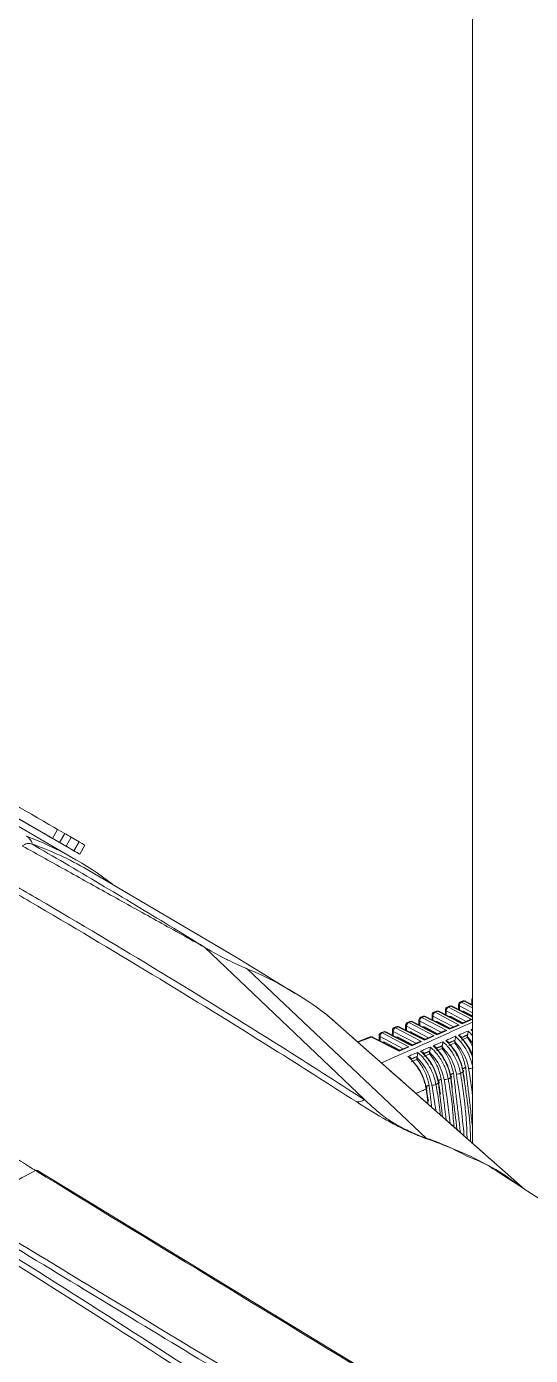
# Model space of a CAD drawing. Extents: x 2 to 136, y 1 to 99.
# Drawn here: x 102.027 to 103.784, y 13.861 to 18.489 of the extents above; entities that cross this region are included whole.
import ezdxf

# ---------------------------------------------------------------- set-up
doc = ezdxf.new("R2010")
doc.units = 0
doc.header["$MEASUREMENT"] = 0
doc.linetypes.add('SLD-Solid', pattern=[0])
doc.layers.add('OBJECT', color=7, linetype='CONTINUOUS')

msp = doc.modelspace()

# ---------------------------------------------------------------- linework, layer by layer
at = {"layer": 'OBJECT', "linetype": 'SLD-Solid', "lineweight": 15}
for p, q in [((103.5823, 20.4361), (103.5823, 14.5993)), ((102.1997, 15.5871), (101.5408, 15.9675)), ((101.5657, 15.9801), (102.167, 15.633)), ((102.1358, 15.6926), (102.1178, 15.6614)), ((102.1358, 15.6926), (102.1608, 15.6781)), ((102.1178, 15.6614), (102.1428, 15.6469)), ((102.1608, 15.6781), (102.1428, 15.6469)), ((102.1653, 15.634), (102.1833, 15.6651)), ((102.1833, 15.6651), (102.2108, 15.6492)), ((102.1928, 15.6181), (102.2108, 15.6492)), ((102.1653, 15.634), (102.1928, 15.6181)), ((102.2127, 15.6066), (102.2307, 15.6378)), ((102.6485, 15.2819), (103.2057, 14.7515)), ((102.798, 15.2063), (103.4209, 14.6174)), ((103.5487, 15.0954), (103.5398, 15.0919)), ((103.5528, 15.0949), (103.5439, 15.0914)), ((103.5439, 15.0914), (103.5823, 15.0713)), ((103.5823, 15.0799), (103.5528, 15.0949)), ((103.5823, 15.082), (103.5568, 15.095)), ((103.5795, 15.1005), (103.5795, 15.0834)), ((103.073, 15.0475), (103.6566, 14.5339)), ((103.4102, 15.0417), (103.4014, 15.0383)), ((103.4143, 15.0411), (103.4055, 15.0377)), ((103.5019, 14.9966), (103.4143, 15.0411)), ((103.5017, 14.9989), (103.4183, 15.0413)), ((103.4411, 15.0468), (103.4411, 15.0297)), ((103.5159, 15.0051), (103.444, 15.0428)), ((103.444, 15.0428), (103.444, 15.0282)), ((103.4563, 15.0596), (103.4475, 15.0562)), ((103.4604, 15.0591), (103.4516, 15.0556)), ((103.4516, 15.0556), (103.5359, 15.0114)), ((103.5457, 15.0157), (103.4604, 15.0591)), ((103.5455, 15.018), (103.4645, 15.0592)), ((103.4873, 15.0647), (103.4873, 15.0476)), ((103.5597, 15.0242), (103.4901, 15.0607)), ((103.4901, 15.0607), (103.4901, 15.0461)), ((103.5025, 15.0775), (103.4937, 15.074)), ((103.5066, 15.077), (103.4978, 15.0735)), ((103.4978, 15.0735), (103.5797, 15.0305)), ((103.5029, 15.041), (103.5013, 15.0404)), ((103.5823, 15.0385), (103.5066, 15.077)), ((103.5823, 15.0407), (103.5106, 15.0771)), ((103.5334, 15.0826), (103.5334, 15.0655)), ((103.5823, 15.0544), (103.5363, 15.0786)), ((103.5363, 15.0786), (103.5363, 15.0641)), ((103.549, 15.0589), (103.5475, 15.0584)), ((103.5531, 15.0584), (103.5498, 15.0572)), ((103.5823, 15.0431), (103.5531, 15.0584)), ((103.3178, 15.0059), (103.3091, 15.0025)), ((103.3219, 15.0053), (103.3132, 15.002)), ((103.3132, 15.002), (103.4043, 14.9542)), ((103.4142, 14.9584), (103.3219, 15.0053)), ((103.414, 14.9607), (103.3259, 15.0054)), ((103.3489, 15.0111), (103.3489, 14.9938)), ((103.4282, 14.9669), (103.3517, 15.007)), ((103.3517, 15.007), (103.3517, 14.9923)), ((103.364, 15.0238), (103.3553, 15.0204)), ((103.3681, 15.0232), (103.3594, 15.0199)), ((103.3594, 15.0199), (103.4482, 14.9733)), ((103.458, 14.9775), (103.3681, 15.0232)), ((103.4579, 14.9798), (103.3721, 15.0234)), ((103.395, 15.0289), (103.395, 15.0117)), ((103.4721, 14.986), (103.3979, 15.0249)), ((103.3979, 15.0249), (103.3979, 15.0103)), ((103.4055, 15.0377), (103.492, 14.9923)), ((103.4106, 15.0053), (103.409, 15.0046)), ((103.4147, 15.0047), (103.4113, 15.0034)), ((103.4603, 14.9808), (103.4147, 15.0047)), ((103.4567, 15.0232), (103.4551, 15.0225)), ((103.4608, 15.0226), (103.4575, 15.0213)), ((103.5041, 14.9999), (103.4608, 15.0226)), ((103.5271, 15.0099), (103.5017, 14.9989)), ((103.5359, 15.0114), (103.5019, 14.9966)), ((103.507, 15.0405), (103.5037, 15.0392)), ((103.5479, 15.019), (103.507, 15.0405)), ((103.571, 15.029), (103.5455, 15.018)), ((103.5797, 15.0305), (103.5457, 15.0157)), ((103.2254, 14.97), (103.181, 14.9528)), ((103.1826, 14.9513), (103.2295, 14.9695)), ((103.3265, 14.9203), (103.2295, 14.9695)), ((103.3263, 14.9225), (103.2336, 14.9696)), ((103.2566, 14.9753), (103.2566, 14.9579)), ((103.3405, 14.9287), (103.2595, 14.9712)), ((103.2595, 14.9712), (103.2595, 14.9565)), ((103.2716, 14.9879), (103.263, 14.9846)), ((103.2757, 14.9874), (103.2671, 14.9841)), ((103.2671, 14.9841), (103.3605, 14.9351)), ((103.2722, 14.9516), (103.2704, 14.9509)), ((103.2763, 14.9511), (103.2728, 14.9497)), ((103.3703, 14.9394), (103.2757, 14.9874)), ((103.3287, 14.9236), (103.2763, 14.9511)), ((103.3702, 14.9416), (103.2798, 14.9875)), ((103.3027, 14.9932), (103.3027, 14.9759)), ((103.3844, 14.9478), (103.3056, 14.9891)), ((103.3056, 14.9891), (103.3056, 14.9744)), ((103.3183, 14.9695), (103.3166, 14.9688)), ((103.3224, 14.969), (103.319, 14.9676)), ((103.3726, 14.9426), (103.3224, 14.969)), ((103.3645, 14.9874), (103.3628, 14.9867)), ((103.3686, 14.9869), (103.3651, 14.9855)), ((103.4164, 14.9617), (103.3686, 14.9869)), ((103.3956, 14.9527), (103.3702, 14.9416)), ((103.4043, 14.9542), (103.3703, 14.9394)), ((103.4394, 14.9718), (103.414, 14.9607)), ((103.4482, 14.9733), (103.4142, 14.9584)), ((103.4833, 14.9909), (103.4579, 14.9798)), ((103.492, 14.9923), (103.458, 14.9775)), ((103.5199, 14.9488), (103.4999, 14.9401)), ((103.5199, 14.9539), (103.5199, 14.9488)), ((103.5637, 14.9679), (103.5437, 14.9592)), ((103.5637, 14.9724), (103.5637, 14.9679)), ((103.3518, 14.9336), (103.3263, 14.9225)), ((103.3605, 14.9351), (103.3265, 14.9203)), ((103.4322, 14.9106), (103.4122, 14.9019)), ((103.4322, 14.9168), (103.4322, 14.9106)), ((103.476, 14.9297), (103.4561, 14.921)), ((103.476, 14.9354), (103.476, 14.9297)), ((103.3884, 14.8915), (103.3684, 14.8828)), ((103.3884, 14.8981), (103.3884, 14.8915)), ((103.7659, 14.4379), (103.6566, 14.5339)), ((103.6566, 14.5339), (103.6586, 14.5322))]:
    msp.add_line(p, q, dxfattribs=at)
at = {"layer": 'OBJECT', "linetype": 'SLD-Solid', "lineweight": 15, "flags": 128}
for points in [[(101.9111, 15.7808), (101.9399, 15.7641), (101.9715, 15.7459), (102.001, 15.7288), (102.0239, 15.7156), (102.0368, 15.7082), (102.0376, 15.7077), (102.0263, 15.7142), (102.0046, 15.7268)], [(102.1178, 15.6614), (102.104, 15.6694), (102.0872, 15.6791), (102.0682, 15.69), (102.0478, 15.7018), (102.0266, 15.7141), (102.0055, 15.7262), (101.9854, 15.7379), (101.967, 15.7485)], [(101.985, 15.7797), (102.0034, 15.769), (102.0235, 15.7574), (102.0446, 15.7452), (102.0658, 15.733), (102.0862, 15.7212), (102.1052, 15.7103), (102.122, 15.7006), (102.1358, 15.6926)], [(102.1653, 15.634), (102.159, 15.6376), (102.1527, 15.6412), (102.1471, 15.6445), (102.1426, 15.6471), (102.1398, 15.6487), (102.1389, 15.6492), (102.1399, 15.6486), (102.1428, 15.6469)], [(102.1833, 15.6651), (102.177, 15.6688), (102.1707, 15.6724), (102.1651, 15.6757), (102.1608, 15.6781)], [(102.2108, 15.6492), (102.2213, 15.6432), (102.228, 15.6393), (102.2307, 15.6378), (102.2307, 15.6378)], [(102.167, 15.633), (102.183, 15.6237), (102.196, 15.6162), (102.2055, 15.6107), (102.2112, 15.6075), (102.2127, 15.6066), (102.21, 15.6081), (102.2033, 15.612), (102.1928, 15.6181)], [(102.9642, 15.1208), (102.7612, 15.2454), (102.2384, 15.5527)], [(103.463, 14.8144), (103.4641, 14.8139), (103.465, 14.8133), (103.4655, 14.8126), (103.4657, 14.8118), (103.4656, 14.8109), (103.4651, 14.81), (103.4642, 14.8092), (103.4631, 14.8084)], [(103.5057, 14.8339), (103.5068, 14.8334), (103.5077, 14.8328), (103.5082, 14.832), (103.5084, 14.8312), (103.5083, 14.8304), (103.5078, 14.8295), (103.507, 14.8286), (103.5058, 14.8278)], [(103.5484, 14.8534), (103.5495, 14.8529), (103.5504, 14.8522), (103.5509, 14.8515), (103.5511, 14.8507), (103.551, 14.8498), (103.5505, 14.8489), (103.5497, 14.848), (103.5485, 14.8472)], [(103.4202, 14.795), (103.4214, 14.7945), (103.4223, 14.7939), (103.4228, 14.7932), (103.423, 14.7924), (103.4228, 14.7915), (103.4223, 14.7906), (103.4215, 14.7898), (103.4204, 14.7889)], [(105.0605, 12.6794), (103.729, 13.4911), (102.066, 14.5049)]]:
    msp.add_lwpolyline(points, dxfattribs=at)
at = {"layer": 'OBJECT', "linetype": 'SLD-Solid', "lineweight": 15}
for centre, radius, start, end in [((101.6121, 14.5692), 1.1753, 52.5379, 69.3046), ((102.0028, 15.628), 0.0476, 21.2675, 58.7865), ((101.6498, 14.5323), 1.1785, 60.0267, 70.4603), ((102.3569, 14.1251), 1.1677, 52.1797, 67.8095), ((103.5434, 15.0826), 0.01, 111.1945, 180), ((103.5505, 15.0788), 0.0143, 117.721, 180.924), ((103.5413, 15.0875), 0.00472, 56.7708, 108.8007), ((103.5523, 15.0861), 0.01, 63.0658, 111.1945), ((103.5502, 15.0909), 0.00472, 56.7752, 108.8003), ((103.5549, 15.0908), 0.00462, 65.655, 117.5071), ((103.5895, 15.1005), 0.01, 136.2864, 180), ((103.5845, 15.101), 0.00496, 185.3463, 245.3065), ((379.9096, 328.6859), 418.3386, 228.567194, 228.673222), ((103.4138, 15.0323), 0.01, 63.0658, 111.1945), ((103.4117, 15.0372), 0.00472, 56.7674, 108.8054), ((103.4164, 15.0371), 0.00462, 65.6357, 117.5196), ((103.4511, 15.0468), 0.01, 111.1945, 180), ((103.4461, 15.0473), 0.00496, 185.3491, 245.2981), ((103.4583, 15.043), 0.0143, 117.7227, 180.9223), ((103.449, 15.0517), 0.00472, 56.7708, 108.8007), ((103.4599, 15.0502), 0.01, 63.0658, 111.1945), ((103.4578, 15.0551), 0.00472, 56.7752, 108.8003), ((103.4626, 15.055), 0.00462, 65.6531, 117.5089), ((103.4973, 15.0647), 0.01, 111.1945, 180), ((103.4922, 15.0652), 0.00496, 185.3412, 245.306), ((103.5044, 15.0609), 0.0143, 117.7221, 180.9229), ((103.4952, 15.0696), 0.00472, 56.7708, 108.8007), ((103.5061, 15.0682), 0.01, 63.0658, 111.1945), ((103.504, 15.073), 0.00472, 56.7708, 108.8007), ((103.5087, 15.0729), 0.00462, 65.6491, 117.5148), ((103.5383, 15.0831), 0.00496, 185.3412, 245.306), ((103.3127, 14.9932), 0.01, 111.1945, 180), ((103.3199, 14.9893), 0.0143, 117.7221, 180.9229), ((103.3106, 14.998), 0.00472, 56.7708, 108.8007), ((103.3214, 14.9965), 0.01, 63.0658, 111.1945), ((103.3193, 15.0014), 0.00472, 56.7708, 108.8007), ((103.324, 15.0012), 0.00462, 65.6357, 117.5196), ((103.3589, 15.0111), 0.01, 111.1945, 180), ((103.3538, 15.0115), 0.00496, 185.3412, 245.306), ((103.366, 15.0072), 0.0143, 117.721, 180.924), ((103.3568, 15.0159), 0.00472, 56.7708, 108.8007), ((103.3676, 15.0144), 0.01, 63.0658, 111.1945), ((103.3655, 15.0193), 0.00472, 56.7752, 108.8003), ((103.3702, 15.0191), 0.00462, 65.6365, 117.5188), ((103.405, 15.0289), 0.01, 111.1945, 180), ((103.3999, 15.0294), 0.00496, 185.3364, 245.3108), ((103.4121, 15.0251), 0.0143, 117.7207, 180.9243), ((103.4029, 15.0338), 0.00472, 56.7752, 108.8003), ((103.2291, 14.9607), 0.01, 63.0658, 111.1945), ((103.227, 14.9656), 0.00472, 56.7765, 108.7884), ((103.2317, 14.9654), 0.00462, 65.6425, 117.5195), ((103.2666, 14.9753), 0.01, 111.1945, 180), ((103.2615, 14.9757), 0.00496, 185.3463, 245.3065), ((103.2737, 14.9715), 0.0143, 117.7207, 180.9243), ((103.2645, 14.9801), 0.00472, 56.7778, 108.7977), ((103.2752, 14.9786), 0.01, 63.0658, 111.1945), ((103.2731, 14.9835), 0.00472, 56.785, 108.7905), ((103.2779, 14.9833), 0.00462, 65.6487, 117.5084), ((103.3077, 14.9936), 0.00496, 185.3446, 245.3026), ((103.5845, 14.9948), 0.00496, 185.3463, 245.3065), ((103.573, 14.8792), 0.0191, 255.7099, 299.2347), ((103.4875, 14.8404), 0.0192, 256.102, 300.274), ((103.5303, 14.8598), 0.0191, 255.8724, 300.2629), ((103.4448, 14.8211), 0.0193, 256.3291, 300.2841), ((103.4482, 14.6489), 0.0417, 229.0105, 237.0625), ((103.5238, 11.6861), 3.1763, 117.4627, 122.5319), ((102.0629, 14.4985), 0.00712, 64.8136, 123.0466), ((102.0629, 14.4985), 0.00714, 64.1856, 122.8488), ((86.5622, -12.213), 31.7217, 51.58312, 57.31953)]:
    msp.add_arc(centre, radius, start, end, dxfattribs=at)
for centre, major_axis, ratio, start_param, end_param in [((103.5074, 15.0321), (-0.00492, 0.00878), 0.569277, 5.564272, 6.202582), ((103.5535, 15.05), (-0.00492, 0.00878), 0.569277, 5.564272, 6.202582), ((103.4151, 14.9963), (-0.00492, 0.00878), 0.569277, 5.564272, 6.202582), ((103.4612, 15.0142), (-0.00492, 0.00878), 0.569277, 5.564272, 6.202582), ((103.5014, 14.9878), (0.0003, 0.011), 0.034338, 5.635442, 6.267004), ((103.5354, 15.0026), (0.014, -0.0005), 0.628267, 1.558596, 2.22252), ((103.5452, 15.0069), (0.0003, 0.011), 0.034338, 5.635442, 6.267004), ((103.5792, 15.0217), (0.014, -0.0005), 0.628267, 1.558596, 2.22252), ((103.2767, 14.9426), (-0.00492, 0.00878), 0.569277, 5.564272, 6.202582), ((103.3228, 14.9605), (-0.00492, 0.00878), 0.569277, 5.564272, 6.202582), ((103.369, 14.9784), (-0.00492, 0.00878), 0.569277, 5.564272, 6.202582), ((103.4038, 14.9454), (0.014, -0.0005), 0.628267, 1.558596, 2.22252), ((103.4137, 14.9496), (0.0003, 0.011), 0.034338, 5.635442, 6.267004), ((103.4477, 14.9645), (0.014, -0.0005), 0.628267, 1.558596, 2.22252), ((103.4575, 14.9687), (0.0003, 0.011), 0.034338, 5.635442, 6.267004), ((103.4915, 14.9835), (0.014, -0.0005), 0.628267, 1.558596, 2.22252), ((103.326, 14.9115), (0.0003, 0.011), 0.034338, 5.635442, 6.267004), ((103.36, 14.9263), (0.014, -0.0005), 0.628267, 1.558596, 2.22252), ((103.3699, 14.9306), (0.0003, 0.011), 0.034338, 5.635442, 6.267004), ((102.0267, 15.3695), (-1.1181, 1.9031), 0.582398, 4.07704, 4.127029), ((101.9463, 15.3214), (-1.0927, 1.926), 0.572321, 4.123176, 4.145392), ((101.939, 15.3188), (-1.1214, 1.9087), 0.582398, 4.054647, 4.133782), ((101.9901, 15.3467), (-1.0911, 1.9232), 0.572321, 4.122025, 4.142021), ((101.9828, 15.3441), (-1.1197, 1.9059), 0.582398, 4.018311, 4.13041), ((102.034, 15.372), (-1.0895, 1.9203), 0.572321, 4.120512, 4.138642), ((101.9024, 15.2961), (-1.0943, 1.9288), 0.572321, 4.123853, 4.148755), ((101.8952, 15.2935), (-1.123, 1.9115), 0.582398, 4.091495, 4.137147)]:
    msp.add_ellipse(centre, major_axis=major_axis, ratio=ratio, start_param=start_param, end_param=end_param, dxfattribs=at)
for points, knots in [([(102.0125, 15.6353), (102.0182, 15.6386), (102.0296, 15.6453), (102.0392, 15.6437), (102.0439, 15.6429)], [0, 0, 0, 0, 0.49976, 1, 1, 1, 1]), ([(102.0439, 15.6429), (102.0826, 15.6205), (102.1635, 15.5736), (102.2844, 15.5023), (102.4064, 15.4294), (102.5277, 15.356), (102.6077, 15.3069), (102.6485, 15.2819)], [0, 0, 0, 0, 0.187126, 0.391336, 0.595144, 0.79397, 1, 1, 1, 1]), ([(101.8939, 15.5512), (101.9526, 15.5171), (102.1538, 15.4004), (102.495, 15.1967), (102.8732, 14.9635), (103.1089, 14.8132), (103.2058, 14.7514)], [0, 0, 0, 0, 0.132531, 0.454207, 0.77585, 1, 1, 1, 1]), ([(103.1772, 14.7445), (103.0803, 14.8061), (102.8443, 14.9562), (102.4655, 15.1888), (102.1243, 15.3923), (101.9231, 15.5089), (101.8644, 15.543)], [0, 0, 0, 0, 0.224142, 0.545792, 0.867469, 1, 1, 1, 1]), ([(102.6485, 15.2819), (102.6512, 15.2802), (102.6583, 15.276), (102.6757, 15.266), (102.7035, 15.2509), (102.7384, 15.2333), (102.7725, 15.2172), (102.7893, 15.21), (102.798, 15.2063)], [0, 0, 0, 0, 0.061294, 0.157978, 0.353027, 0.568968, 0.775603, 1, 1, 1, 1]), ([(100.3535, 15.186), (100.4663, 15.1209), (100.899, 14.8709), (101.6513, 14.418), (102.6098, 13.811), (103.5672, 13.176), (104.2034, 12.728), (104.5215, 12.5041)], [0, 0, 0, 0, 0.08089, 0.310335, 0.539781, 0.76989, 1, 1, 1, 1]), ([(104.5104, 12.4872), (104.5034, 12.4922), (104.4683, 12.5173), (104.3209, 12.6221), (103.9554, 12.8794), (103.3921, 13.2664), (102.6027, 13.7908), (101.6994, 14.365), (100.9084, 14.8421), (100.4563, 15.1032), (100.3435, 15.1684)], [0, 0, 0, 0, 0.005085, 0.025423, 0.106777, 0.269519, 0.432262, 0.675683, 0.919105, 1, 1, 1, 1]), ([(103.5823, 15.0212), (103.5545, 15.0087), (103.4491, 14.961), (103.3426, 14.914), (103.2642, 14.8794)], [0, 0, 0, 0, 0.264048, 1, 1, 1, 1]), ([(103.5823, 14.9922), (103.5811, 14.9928), (103.5793, 14.9939), (103.5772, 14.9945), (103.5765, 14.9947), (103.5764, 14.9947)], [0, 0, 0, 0, 0.655708, 0.980605, 1, 1, 1, 1]), ([(103.4446, 14.9389), (103.4493, 14.9409), (103.4606, 14.9457), (103.472, 14.9505), (103.4786, 14.9534)], [0, 0, 0, 0, 0.412499, 1, 1, 1, 1]), ([(103.4786, 14.9534), (103.4786, 14.9533), (103.4787, 14.9526), (103.4786, 14.9505), (103.4783, 14.9469), (103.4776, 14.9427), (103.4769, 14.9403), (103.4766, 14.9392)], [0, 0, 0, 0, 0.008151, 0.206913, 0.537757, 0.791264, 1, 1, 1, 1]), ([(103.4786, 14.9534), (103.4804, 14.9518), (103.4868, 14.9461), (103.5017, 14.9301), (103.5207, 14.9021), (103.5345, 14.8697), (103.5384, 14.8505), (103.5399, 14.8433)], [0, 0, 0, 0, 0.059002, 0.210856, 0.514734, 0.818981, 1, 1, 1, 1]), ([(103.4885, 14.9575), (103.4932, 14.9595), (103.5046, 14.9643), (103.5159, 14.9691), (103.5226, 14.972)], [0, 0, 0, 0, 0.412461, 1, 1, 1, 1]), ([(103.5485, 14.8472), (103.5474, 14.8532), (103.5439, 14.8714), (103.5314, 14.9029), (103.5124, 14.9325), (103.4972, 14.9495), (103.4903, 14.9559), (103.4885, 14.9575)], [0, 0, 0, 0, 0.152334, 0.459462, 0.76611, 0.941054, 1, 1, 1, 1]), ([(103.4998, 14.9491), (103.4995, 14.9499), (103.4989, 14.9518), (103.496, 14.9545), (103.4923, 14.9564), (103.4896, 14.9573), (103.4886, 14.9575), (103.4885, 14.9575)], [0, 0, 0, 0, 0.206755, 0.464931, 0.810733, 0.99205, 1, 1, 1, 1]), ([(103.5199, 14.9539), (103.52, 14.955), (103.52, 14.9563), (103.5205, 14.9577), (103.5205, 14.958)], [0, 0, 0, 0, 0.819079, 1, 1, 1, 1]), ([(103.5683, 14.8607), (103.5656, 14.872), (103.5603, 14.8945), (103.5427, 14.9278), (103.5273, 14.9454), (103.5199, 14.9539)], [0, 0, 0, 0, 0.340602, 0.681277, 1, 1, 1, 1]), ([(103.5581, 14.864), (103.5546, 14.8779), (103.5482, 14.9042), (103.5317, 14.933), (103.5218, 14.9462), (103.5199, 14.9488)], [0, 0, 0, 0, 0.47755, 0.899062, 1, 1, 1, 1]), ([(103.5226, 14.972), (103.5226, 14.9719), (103.5226, 14.9713), (103.5226, 14.9693), (103.5222, 14.9657), (103.5215, 14.9615), (103.5208, 14.959), (103.5205, 14.958)], [0, 0, 0, 0, 0.008233, 0.187014, 0.525643, 0.786196, 1, 1, 1, 1]), ([(103.5226, 14.972), (103.5243, 14.9704), (103.5306, 14.9646), (103.5454, 14.9485), (103.5642, 14.9202), (103.5775, 14.8883), (103.5812, 14.8695), (103.5826, 14.8627)], [0, 0, 0, 0, 0.058731, 0.212374, 0.519887, 0.827778, 1, 1, 1, 1]), ([(103.5325, 14.9761), (103.5372, 14.9781), (103.5485, 14.9829), (103.5599, 14.9877), (103.5666, 14.9905)], [0, 0, 0, 0, 0.41243, 1, 1, 1, 1]), ([(103.5823, 14.8978), (103.5795, 14.9059), (103.5723, 14.9264), (103.5554, 14.9516), (103.5407, 14.9684), (103.5342, 14.9745), (103.5325, 14.9761)], [0, 0, 0, 0, 0.273826, 0.694944, 0.920371, 1, 1, 1, 1]), ([(103.5436, 14.9678), (103.5433, 14.9686), (103.5427, 14.9705), (103.5396, 14.9732), (103.536, 14.9751), (103.5334, 14.9759), (103.5325, 14.9761), (103.5325, 14.9761)], [0, 0, 0, 0, 0.211945, 0.477994, 0.832959, 0.991973, 1, 1, 1, 1]), ([(103.5437, 14.9662), (103.5513, 14.9571), (103.5664, 14.9389), (103.5792, 14.9161), (103.5823, 14.9048), (103.5823, 14.9047)], [0, 0, 0, 0, 0.498208, 0.996336, 1, 1, 1, 1]), ([(103.5637, 14.9724), (103.5638, 14.9735), (103.5639, 14.9749), (103.5643, 14.9764), (103.5644, 14.9767)], [0, 0, 0, 0, 0.794527, 1, 1, 1, 1]), ([(103.5823, 14.9364), (103.5781, 14.9448), (103.5727, 14.9558), (103.5654, 14.9656), (103.5637, 14.9679)], [0, 0, 0, 0, 0.763573, 1, 1, 1, 1]), ([(103.5666, 14.9905), (103.5666, 14.9905), (103.5666, 14.9899), (103.5665, 14.988), (103.5662, 14.9845), (103.5654, 14.9802), (103.5647, 14.9778), (103.5644, 14.9767)], [0, 0, 0, 0, 0.00834, 0.166408, 0.512973, 0.78086, 1, 1, 1, 1]), ([(103.5666, 14.9905), (103.5683, 14.989), (103.5737, 14.9839), (103.5788, 14.9779), (103.5823, 14.9738)], [0, 0, 0, 0, 0.312842, 1, 1, 1, 1]), ([(103.3567, 14.9015), (103.3614, 14.9035), (103.3727, 14.9084), (103.3841, 14.9132), (103.3907, 14.916)], [0, 0, 0, 0, 0.412558, 1, 1, 1, 1]), ([(103.3907, 14.916), (103.3907, 14.916), (103.3908, 14.915), (103.3907, 14.9125), (103.3903, 14.9086), (103.3897, 14.9048), (103.3891, 14.9027), (103.3889, 14.9017)], [0, 0, 0, 0, 0.007981, 0.299102, 0.602917, 0.800707, 1, 1, 1, 1]), ([(103.3907, 14.916), (103.3926, 14.9144), (103.3991, 14.9089), (103.4142, 14.8933), (103.4336, 14.8657), (103.4485, 14.8326), (103.4528, 14.8125), (103.4545, 14.8045)], [0, 0, 0, 0, 0.059552, 0.208065, 0.505163, 0.802607, 1, 1, 1, 1]), ([(103.4006, 14.9202), (103.4053, 14.9222), (103.4167, 14.9271), (103.428, 14.9319), (103.4347, 14.9347)], [0, 0, 0, 0, 0.412524, 1, 1, 1, 1]), ([(103.4631, 14.8084), (103.4619, 14.8144), (103.4583, 14.8326), (103.4457, 14.8641), (103.4261, 14.8943), (103.4101, 14.9119), (103.4024, 14.9186), (103.4006, 14.9202)], [0, 0, 0, 0, 0.148954, 0.44926, 0.7491, 0.940502, 1, 1, 1, 1]), ([(103.4121, 14.9116), (103.4119, 14.9125), (103.4113, 14.9143), (103.4086, 14.917), (103.4049, 14.919), (103.4019, 14.9199), (103.4007, 14.9202), (103.4006, 14.9202)], [0, 0, 0, 0, 0.197186, 0.440794, 0.768921, 0.992186, 1, 1, 1, 1]), ([(103.4122, 14.9104), (103.4201, 14.9017), (103.4358, 14.8841), (103.4544, 14.8497), (103.46, 14.8265), (103.463, 14.8144)], [0, 0, 0, 0, 0.324748, 0.649449, 1, 1, 1, 1]), ([(103.4322, 14.9168), (103.4323, 14.9178), (103.4324, 14.919), (103.4327, 14.9203), (103.4328, 14.9205)], [0, 0, 0, 0, 0.873723, 1, 1, 1, 1]), ([(103.4829, 14.8218), (103.4802, 14.8331), (103.4747, 14.8556), (103.4566, 14.8898), (103.4404, 14.9077), (103.4322, 14.9168)], [0, 0, 0, 0, 0.331872, 0.663816, 1, 1, 1, 1]), ([(103.4731, 14.8228), (103.4694, 14.8374), (103.4626, 14.8643), (103.4451, 14.8941), (103.4346, 14.9076), (103.4322, 14.9106)], [0, 0, 0, 0, 0.478248, 0.883044, 1, 1, 1, 1]), ([(103.4347, 14.9347), (103.4347, 14.9347), (103.4347, 14.9337), (103.4347, 14.9313), (103.4343, 14.9275), (103.4336, 14.9236), (103.433, 14.9215), (103.4328, 14.9205)], [0, 0, 0, 0, 0.008059, 0.282723, 0.5938, 0.796114, 1, 1, 1, 1]), ([(103.4347, 14.9347), (103.4365, 14.9331), (103.4429, 14.9275), (103.4579, 14.9117), (103.4772, 14.8839), (103.4915, 14.8512), (103.4956, 14.8315), (103.4972, 14.8239)], [0, 0, 0, 0, 0.059276, 0.209421, 0.509831, 0.810599, 1, 1, 1, 1]), ([(103.5058, 14.8278), (103.5047, 14.8338), (103.5011, 14.852), (103.4885, 14.8835), (103.4693, 14.9134), (103.4536, 14.9307), (103.4463, 14.9373), (103.4446, 14.9389)], [0, 0, 0, 0, 0.150604, 0.454245, 0.75741, 0.940779, 1, 1, 1, 1]), ([(103.456, 14.9304), (103.4557, 14.9312), (103.4551, 14.9331), (103.4523, 14.9358), (103.4486, 14.9378), (103.4457, 14.9386), (103.4446, 14.9389), (103.4446, 14.9389)], [0, 0, 0, 0, 0.201833, 0.452548, 0.789383, 0.992118, 1, 1, 1, 1]), ([(103.4561, 14.9291), (103.4639, 14.9202), (103.4795, 14.9024), (103.4975, 14.8683), (103.5029, 14.8455), (103.5057, 14.8339)], [0, 0, 0, 0, 0.328834, 0.657618, 1, 1, 1, 1]), ([(103.476, 14.9354), (103.4761, 14.9364), (103.4762, 14.9377), (103.4766, 14.939), (103.4766, 14.9392)], [0, 0, 0, 0, 0.845417, 1, 1, 1, 1]), ([(103.5256, 14.8413), (103.5229, 14.8525), (103.5175, 14.875), (103.4996, 14.9088), (103.4838, 14.9266), (103.476, 14.9354)], [0, 0, 0, 0, 0.336122, 0.672317, 1, 1, 1, 1]), ([(103.5156, 14.8434), (103.512, 14.8576), (103.5054, 14.8842), (103.4884, 14.9135), (103.4782, 14.9269), (103.476, 14.9297)], [0, 0, 0, 0, 0.477917, 0.890822, 1, 1, 1, 1]), ([(103.4999, 14.9476), (103.5077, 14.9386), (103.5232, 14.9207), (103.5406, 14.8868), (103.5458, 14.8645), (103.5484, 14.8534)], [0, 0, 0, 0, 0.333137, 0.666223, 1, 1, 1, 1]), ([(103.4204, 14.7889), (103.4192, 14.795), (103.4155, 14.8132), (103.4028, 14.8447), (103.383, 14.8752), (103.3665, 14.893), (103.3585, 14.8999), (103.3567, 14.9015)], [0, 0, 0, 0, 0.147377, 0.444497, 0.741155, 0.940222, 1, 1, 1, 1]), ([(103.3683, 14.8929), (103.3681, 14.8937), (103.3676, 14.8955), (103.3649, 14.8982), (103.3611, 14.9003), (103.3581, 14.9012), (103.3567, 14.9015), (103.3567, 14.9015)], [0, 0, 0, 0, 0.192784, 0.429644, 0.749307, 0.992251, 1, 1, 1, 1]), ([(103.3684, 14.8918), (103.3763, 14.8831), (103.3922, 14.8658), (103.4112, 14.8312), (103.4171, 14.8075), (103.4202, 14.795)], [0, 0, 0, 0, 0.320863, 0.641682, 1, 1, 1, 1]), ([(103.3884, 14.8981), (103.3884, 14.8992), (103.3885, 14.9003), (103.3888, 14.9016), (103.3889, 14.9017)], [0, 0, 0, 0, 0.904066, 1, 1, 1, 1]), ([(103.4402, 14.8024), (103.4375, 14.8136), (103.432, 14.8361), (103.4135, 14.8707), (103.3969, 14.8889), (103.3884, 14.8981)], [0, 0, 0, 0, 0.327832, 0.655734, 1, 1, 1, 1]), ([(103.4306, 14.8023), (103.4277, 14.8145), (103.4217, 14.8391), (103.405, 14.8701), (103.3926, 14.886), (103.3884, 14.8915)], [0, 0, 0, 0, 0.396562, 0.793191, 1, 1, 1, 1]), ([(103.4972, 14.8239), (103.4982, 14.818), (103.5031, 14.7886), (103.5124, 14.7318), (103.5153, 14.6831), (103.5168, 14.6569)], [0, 0, 0, 0, 0.103622, 0.518168, 1, 1, 1, 1]), ([(103.5399, 14.8433), (103.5409, 14.8374), (103.5457, 14.808), (103.5577, 14.7304), (103.5612, 14.6619), (103.5636, 14.6157)], [0, 0, 0, 0, 0.075589, 0.377986, 1, 1, 1, 1]), ([(103.5756, 14.6052), (103.5754, 14.6137), (103.5732, 14.6911), (103.5602, 14.7737), (103.5485, 14.8472)], [0, 0, 0, 0, 0.110031, 1, 1, 1, 1]), ([(103.4545, 14.8045), (103.4555, 14.7986), (103.4604, 14.7692), (103.467, 14.7331), (103.4692, 14.7045), (103.4696, 14.6985)], [0, 0, 0, 0, 0.164971, 0.824965, 1, 1, 1, 1]), ([(103.1772, 14.7445), (103.1816, 14.744), (103.1903, 14.7431), (103.2006, 14.7487), (103.2058, 14.7514)], [0, 0, 0, 0, 0.5, 1, 1, 1, 1]), ([(103.4256, 14.6139), (103.4162, 14.6172), (103.3975, 14.6239), (103.359, 14.6405), (103.3146, 14.6621), (103.2491, 14.6985), (103.2066, 14.7256), (103.1772, 14.7445)], [0, 0, 0, 0, 0.138669, 0.277419, 0.423115, 0.599885, 1, 1, 1, 1]), ([(103.2057, 14.7515), (103.2057, 14.7515), (103.2063, 14.751), (103.2292, 14.7292), (103.2583, 14.7019), (103.3022, 14.6729), (103.3273, 14.6586), (103.3432, 14.6504), (103.3681, 14.6384), (103.3939, 14.6271), (103.4131, 14.6198), (103.4209, 14.6174), (103.4209, 14.6174)], [0, 0, 0, 0, 0.000008, 0.011235, 0.408406, 0.550964, 0.581776, 0.700643, 0.724685, 0.86239, 0.999992, 1, 1, 1, 1]), ([(102.059, 14.5045), (102.0519, 14.5089), (102.0167, 14.531), (101.9708, 14.5597), (101.9319, 14.5837), (101.9213, 14.5902)], [0, 0, 0, 0, 0.153686, 0.768428, 1, 1, 1, 1]), ([(103.4209, 14.6174), (103.4209, 14.6174), (103.4708, 14.6019), (103.5167, 14.5784), (103.5625, 14.5549)], [0, 0, 0, 0, 0.000009, 1, 1, 1, 1]), ([(103.6904, 14.4869), (103.6745, 14.4976), (103.5932, 14.5523), (103.5003, 14.5864), (103.4256, 14.6139)], [0, 0, 0, 0, 0.195885, 1, 1, 1, 1]), ([(103.5625, 14.5549), (103.5878, 14.5445), (103.6501, 14.5189), (103.7071, 14.4815), (103.7388, 14.4556), (103.7396, 14.455)], [0, 0, 0, 0, 0.401098, 0.98608, 1, 1, 1, 1]), ([(105.0535, 12.6789), (105.0464, 12.6832), (105.0112, 12.7047), (104.863, 12.7951), (104.2703, 13.1564), (103.3074, 13.7434), (102.4574, 14.2616), (102.059, 14.5045)], [0, 0, 0, 0, 0.007069, 0.035343, 0.14844, 0.600828, 1, 1, 1, 1]), ([(101.8157, 14.3641), (101.8228, 14.3598), (101.8582, 14.3383), (102.0069, 14.2483), (102.6018, 13.8883), (103.5682, 13.3033), (104.4213, 12.7869), (104.8213, 12.5449)], [0, 0, 0, 0, 0.007069, 0.035343, 0.14844, 0.600828, 1, 1, 1, 1])]:
    msp.add_open_spline(points, degree=3, knots=knots, dxfattribs=at)
for points in [[(102.6485, 15.2819), (102.0125, 15.6353)], [(103.073, 15.0475), (103.081, 15.0406)], [(103.5764, 14.9947), (103.5823, 14.9972)], [(103.5814, 14.9898), (103.5764, 14.9947)], [(103.5205, 14.958), (103.4998, 14.9491)], [(103.5644, 14.9767), (103.5436, 14.9678)], [(103.5823, 14.9491), (103.5637, 14.9724)], [(103.4328, 14.9205), (103.4121, 14.9116)], [(103.4766, 14.9392), (103.456, 14.9304)], [(103.3889, 14.9017), (103.3683, 14.8929)], [(103.5462, 14.8582), (103.5581, 14.864)], [(103.5581, 14.864), (103.5823, 14.653)], [(103.4612, 14.817), (103.4731, 14.8228)], [(103.4731, 14.8228), (103.4901, 14.6804)], [(103.4972, 14.8239), (103.5058, 14.8278)], [(103.5037, 14.8376), (103.5156, 14.8434)], [(103.528, 14.6471), (103.5058, 14.8278)], [(103.5156, 14.8434), (103.5398, 14.6367)], [(103.5399, 14.8433), (103.5485, 14.8472)], [(103.385, 14.7729), (103.4204, 14.7889)], [(103.4187, 14.7965), (103.4306, 14.8023)], [(103.427, 14.736), (103.4204, 14.7889)], [(103.4306, 14.8023), (103.4401, 14.7244)], [(103.4545, 14.8045), (103.4631, 14.8084)], [(103.4776, 14.6915), (103.4631, 14.8084)], [(103.2058, 14.7514), (103.2057, 14.7515)], [(104.8109, 12.5273), (101.8054, 14.3465)]]:
    msp.add_open_spline(points, degree=1, dxfattribs=at)

doc.saveas('drawing.dxf')
